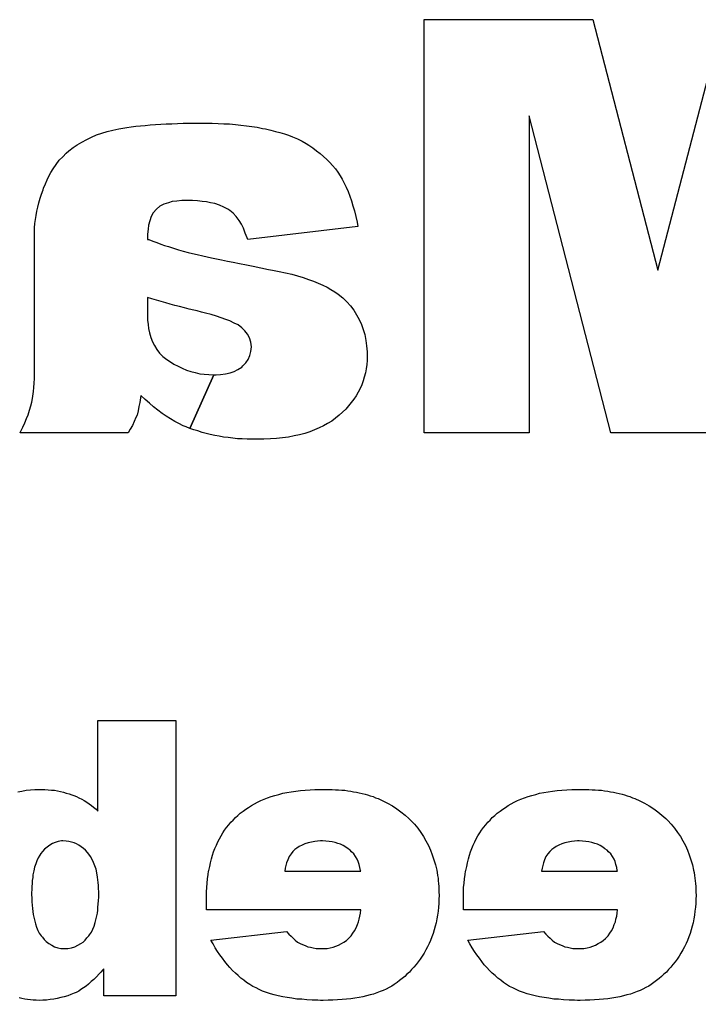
# Model space of a CAD drawing. Extents: x 54 to 195, y -146 to -31.
# Drawn here: x 168.561 to 171.03, y -110.886 to -107.324 of the extents above; entities that cross this region are included whole.
import ezdxf

# ---------------------------------------------------------------- set-up
doc = ezdxf.new("R2010")
doc.units = 0
doc.layers.add('BLACK', color=7, linetype='CONTINUOUS')

msp = doc.modelspace()

# ---------------------------------------------------------------- linework, layer by layer
at = {"layer": 'BLACK', "linetype": 'CONTINUOUS'}
for p, q in [((170.031, -108.825), (170.031, -107.324)), ((170.031, -107.324), (170.643, -107.324)), ((170.643, -107.324), (170.879, -108.234)), ((170.879, -108.234), (171.116, -107.324)), ((170.708, -108.825), (170.412, -107.673)), ((170.412, -107.673), (170.412, -108.825)), ((168.951, -107.716), (168.967, -107.714)), ((168.967, -107.714), (168.983, -107.711)), ((168.983, -107.711), (169, -107.71)), ((169, -107.71), (169.018, -107.708)), ((169.018, -107.708), (169.036, -107.706)), ((169.036, -107.706), (169.055, -107.705)), ((169.055, -107.705), (169.074, -107.704)), ((169.074, -107.704), (169.094, -107.703)), ((169.094, -107.703), (169.114, -107.702)), ((169.114, -107.702), (169.135, -107.701)), ((169.135, -107.701), (169.156, -107.7)), ((169.156, -107.7), (169.179, -107.7)), ((169.179, -107.7), (169.201, -107.7)), ((169.201, -107.7), (169.225, -107.7)), ((169.225, -107.7), (169.239, -107.7)), ((169.239, -107.7), (169.261, -107.7)), ((169.261, -107.7), (169.282, -107.701)), ((169.282, -107.701), (169.303, -107.702)), ((169.303, -107.702), (169.324, -107.703)), ((169.324, -107.703), (169.345, -107.705)), ((169.345, -107.705), (169.365, -107.707)), ((169.365, -107.707), (169.385, -107.71)), ((169.385, -107.71), (169.405, -107.712)), ((169.405, -107.712), (169.424, -107.715)), ((168.823, -107.751), (168.841, -107.743)), ((168.841, -107.743), (168.86, -107.736)), ((168.86, -107.736), (168.88, -107.73)), ((168.88, -107.73), (168.9, -107.725)), ((168.9, -107.725), (168.922, -107.721)), ((168.922, -107.721), (168.936, -107.718)), ((168.936, -107.718), (168.951, -107.716)), ((169.424, -107.715), (169.443, -107.719)), ((169.443, -107.719), (169.455, -107.721)), ((169.455, -107.721), (169.474, -107.725)), ((169.474, -107.725), (169.491, -107.73)), ((169.491, -107.73), (169.507, -107.734)), ((169.507, -107.734), (169.523, -107.739)), ((169.523, -107.739), (169.538, -107.744)), ((169.538, -107.744), (169.552, -107.75)), ((169.552, -107.75), (169.57, -107.757)), ((168.756, -107.789), (168.771, -107.779)), ((168.771, -107.779), (168.788, -107.769)), ((168.788, -107.769), (168.805, -107.759)), ((168.805, -107.759), (168.823, -107.751)), ((169.57, -107.757), (169.587, -107.766)), ((169.587, -107.766), (169.602, -107.774)), ((169.602, -107.774), (169.612, -107.78)), ((169.612, -107.78), (169.626, -107.79)), ((168.718, -107.822), (168.731, -107.809)), ((168.731, -107.809), (168.74, -107.801)), ((168.74, -107.801), (168.756, -107.789)), ((169.626, -107.79), (169.64, -107.8)), ((169.64, -107.8), (169.653, -107.81)), ((169.653, -107.81), (169.665, -107.821)), ((169.665, -107.821), (169.677, -107.832)), ((168.683, -107.866), (168.694, -107.85)), ((168.694, -107.85), (168.705, -107.835)), ((168.705, -107.835), (168.718, -107.822)), ((169.677, -107.832), (169.688, -107.843)), ((169.688, -107.843), (169.698, -107.854)), ((169.698, -107.854), (169.708, -107.866)), ((168.661, -107.906), (168.668, -107.892)), ((168.668, -107.892), (168.675, -107.879)), ((168.675, -107.879), (168.683, -107.866)), ((169.708, -107.866), (169.717, -107.878)), ((169.717, -107.878), (169.725, -107.891)), ((169.725, -107.891), (169.733, -107.904)), ((168.648, -107.936), (168.655, -107.921)), ((168.655, -107.921), (168.661, -107.906)), ((169.733, -107.904), (169.74, -107.918)), ((169.74, -107.918), (169.747, -107.932)), ((168.636, -107.973), (168.641, -107.958)), ((168.641, -107.958), (168.647, -107.942)), ((168.647, -107.942), (168.648, -107.936)), ((169.747, -107.932), (169.754, -107.948)), ((169.754, -107.948), (169.761, -107.965)), ((168.628, -108.005), (168.631, -107.989)), ((168.631, -107.989), (168.636, -107.973)), ((169.085, -107.994), (169.071, -108.002)), ((169.102, -107.989), (169.085, -107.994)), ((169.116, -107.985), (169.102, -107.989)), ((169.133, -107.983), (169.116, -107.985)), ((169.151, -107.981), (169.133, -107.983)), ((169.17, -107.981), (169.151, -107.981)), ((169.189, -107.981), (169.17, -107.981)), ((169.207, -107.982), (169.189, -107.981)), ((169.224, -107.984), (169.207, -107.982)), ((169.24, -107.986), (169.224, -107.984)), ((169.255, -107.989), (169.24, -107.986)), ((169.27, -107.992), (169.255, -107.989)), ((169.287, -107.998), (169.27, -107.992)), ((169.303, -108.005), (169.287, -107.998)), ((169.761, -107.965), (169.767, -107.982)), ((169.767, -107.982), (169.772, -108)), ((168.619, -108.05), (168.621, -108.035)), ((168.621, -108.035), (168.624, -108.02)), ((168.624, -108.02), (168.628, -108.005)), ((169.047, -108.026), (169.039, -108.039)), ((169.058, -108.012), (169.047, -108.026)), ((169.071, -108.002), (169.058, -108.012)), ((169.318, -108.012), (169.303, -108.005)), ((169.325, -108.017), (169.318, -108.012)), ((169.337, -108.027), (169.325, -108.017)), ((169.348, -108.039), (169.337, -108.027)), ((169.772, -108), (169.778, -108.019)), ((169.778, -108.019), (169.783, -108.039)), ((168.616, -108.08), (168.617, -108.065)), ((168.617, -108.065), (168.619, -108.05)), ((169.03, -108.07), (169.028, -108.085)), ((169.034, -108.055), (169.03, -108.07)), ((169.039, -108.039), (169.034, -108.055)), ((169.359, -108.054), (169.348, -108.039)), ((169.367, -108.067), (169.359, -108.054)), ((169.374, -108.082), (169.367, -108.067)), ((169.783, -108.039), (169.787, -108.06)), ((169.787, -108.06), (169.79, -108.075)), ((168.615, -108.095), (168.616, -108.08)), ((168.615, -108.105), (168.615, -108.095)), ((168.615, -108.333), (168.615, -108.105)), ((169.028, -108.085), (169.026, -108.103)), ((169.026, -108.103), (169.026, -108.122)), ((169.381, -108.099), (169.374, -108.082)), ((169.388, -108.117), (169.381, -108.099)), ((169.79, -108.075), (169.39, -108.122)), ((169.026, -108.122), (169.031, -108.123)), ((169.031, -108.123), (169.045, -108.129)), ((169.045, -108.129), (169.06, -108.134)), ((169.06, -108.134), (169.074, -108.139)), ((169.074, -108.139), (169.088, -108.144)), ((169.39, -108.122), (169.388, -108.117)), ((169.088, -108.144), (169.102, -108.148)), ((169.102, -108.148), (169.12, -108.154)), ((169.12, -108.154), (169.139, -108.16)), ((169.139, -108.16), (169.156, -108.165)), ((169.156, -108.165), (169.174, -108.17)), ((169.174, -108.17), (169.189, -108.173)), ((169.189, -108.173), (169.206, -108.177)), ((169.206, -108.177), (169.227, -108.182)), ((169.227, -108.182), (169.242, -108.185)), ((169.242, -108.185), (169.258, -108.189)), ((169.258, -108.189), (169.276, -108.193)), ((169.276, -108.193), (169.295, -108.197)), ((169.295, -108.197), (169.316, -108.201)), ((169.316, -108.201), (169.337, -108.205)), ((169.337, -108.205), (169.36, -108.21)), ((169.36, -108.21), (169.385, -108.215)), ((169.385, -108.215), (169.41, -108.22)), ((169.41, -108.22), (169.437, -108.225)), ((169.437, -108.225), (169.465, -108.231)), ((169.465, -108.231), (169.48, -108.234)), ((169.48, -108.234), (169.504, -108.239)), ((169.504, -108.239), (169.527, -108.244)), ((169.527, -108.244), (169.55, -108.249)), ((169.55, -108.249), (169.571, -108.255)), ((169.571, -108.255), (169.591, -108.261)), ((169.591, -108.261), (169.61, -108.268)), ((169.61, -108.268), (169.629, -108.274)), ((169.629, -108.274), (169.646, -108.281)), ((169.646, -108.281), (169.662, -108.289)), ((169.662, -108.289), (169.678, -108.296)), ((169.678, -108.296), (169.692, -108.304)), ((169.692, -108.304), (169.706, -108.313)), ((169.706, -108.313), (169.718, -108.321)), ((168.615, -108.591), (168.615, -108.333)), ((169.042, -108.338), (169.026, -108.333)), ((169.026, -108.333), (169.026, -108.393)), ((169.058, -108.343), (169.042, -108.338)), ((169.075, -108.348), (169.058, -108.343)), ((169.092, -108.353), (169.075, -108.348)), ((169.108, -108.357), (169.092, -108.353)), ((169.718, -108.321), (169.735, -108.335)), ((169.735, -108.335), (169.75, -108.349)), ((169.75, -108.349), (169.763, -108.364)), ((169.125, -108.362), (169.108, -108.357)), ((169.142, -108.366), (169.125, -108.362)), ((169.16, -108.371), (169.142, -108.366)), ((169.177, -108.375), (169.16, -108.371)), ((169.194, -108.379), (169.177, -108.375)), ((169.206, -108.382), (169.194, -108.379)), ((169.222, -108.386), (169.206, -108.382)), ((169.236, -108.39), (169.222, -108.386)), ((169.257, -108.395), (169.236, -108.39)), ((169.763, -108.364), (169.775, -108.379)), ((169.775, -108.379), (169.785, -108.396)), ((169.026, -108.393), (169.026, -108.397)), ((169.026, -108.397), (169.026, -108.415)), ((169.026, -108.415), (169.028, -108.431)), ((169.277, -108.401), (169.257, -108.395)), ((169.294, -108.407), (169.277, -108.401)), ((169.31, -108.413), (169.294, -108.407)), ((169.325, -108.418), (169.31, -108.413)), ((169.341, -108.426), (169.325, -108.418)), ((169.355, -108.433), (169.341, -108.426)), ((169.785, -108.396), (169.795, -108.413)), ((169.795, -108.413), (169.803, -108.431)), ((169.028, -108.431), (169.03, -108.446)), ((169.03, -108.446), (169.033, -108.461)), ((169.033, -108.461), (169.038, -108.478)), ((169.368, -108.443), (169.355, -108.433)), ((169.379, -108.454), (169.368, -108.443)), ((169.389, -108.467), (169.379, -108.454)), ((169.803, -108.431), (169.809, -108.449)), ((169.809, -108.449), (169.815, -108.468)), ((169.038, -108.478), (169.044, -108.494)), ((169.044, -108.494), (169.051, -108.508)), ((169.396, -108.48), (169.389, -108.467)), ((169.401, -108.496), (169.396, -108.48)), ((169.403, -108.512), (169.401, -108.496)), ((169.815, -108.468), (169.819, -108.489)), ((169.819, -108.489), (169.821, -108.509)), ((169.051, -108.508), (169.06, -108.522)), ((169.06, -108.522), (169.07, -108.535)), ((169.398, -108.544), (169.401, -108.529)), ((169.401, -108.529), (169.403, -108.512)), ((169.821, -108.509), (169.823, -108.531)), ((169.823, -108.531), (169.823, -108.546)), ((169.07, -108.535), (169.082, -108.547)), ((169.082, -108.547), (169.096, -108.558)), ((169.096, -108.558), (169.109, -108.567)), ((169.109, -108.567), (169.122, -108.575)), ((169.383, -108.57), (169.392, -108.558)), ((169.392, -108.558), (169.398, -108.544)), ((169.823, -108.562), (169.822, -108.577)), ((169.823, -108.546), (169.823, -108.562)), ((168.615, -108.61), (168.615, -108.591)), ((169.122, -108.575), (169.137, -108.583)), ((169.137, -108.583), (169.152, -108.59)), ((169.152, -108.59), (169.167, -108.597)), ((169.167, -108.597), (169.183, -108.602)), ((169.183, -108.602), (169.199, -108.606)), ((169.326, -108.607), (169.341, -108.602)), ((169.341, -108.602), (169.354, -108.595)), ((169.354, -108.595), (169.368, -108.586)), ((169.368, -108.586), (169.372, -108.582)), ((169.372, -108.582), (169.383, -108.57)), ((169.82, -108.592), (169.817, -108.607)), ((169.822, -108.577), (169.82, -108.592)), ((168.614, -108.644), (168.615, -108.628)), ((168.615, -108.628), (168.615, -108.61)), ((169.18, -108.809), (169.267, -108.614)), ((169.267, -108.614), (169.18, -108.809)), ((169.199, -108.606), (169.216, -108.61)), ((169.216, -108.61), (169.232, -108.612)), ((169.232, -108.612), (169.249, -108.613)), ((169.249, -108.613), (169.267, -108.614)), ((169.267, -108.614), (169.275, -108.614)), ((169.275, -108.614), (169.291, -108.613)), ((169.291, -108.613), (169.309, -108.611)), ((169.309, -108.611), (169.326, -108.607)), ((169.809, -108.636), (169.804, -108.65)), ((169.813, -108.622), (169.809, -108.636)), ((169.817, -108.607), (169.813, -108.622)), ((168.61, -108.692), (168.612, -108.675)), ((168.612, -108.675), (168.613, -108.66)), ((168.613, -108.66), (168.614, -108.644)), ((169.798, -108.664), (169.791, -108.677)), ((169.804, -108.65), (169.798, -108.664)), ((168.606, -108.713), (168.607, -108.707)), ((168.607, -108.707), (168.61, -108.692)), ((169.001, -108.698), (168.998, -108.714)), ((169.002, -108.689), (169.001, -108.698)), ((169.017, -108.704), (169.002, -108.689)), ((169.033, -108.717), (169.017, -108.704)), ((169.775, -108.703), (169.766, -108.715)), ((169.784, -108.69), (169.775, -108.703)), ((169.791, -108.677), (169.784, -108.69)), ((168.592, -108.759), (168.597, -108.742)), ((168.597, -108.742), (168.602, -108.727)), ((168.602, -108.727), (168.606, -108.713)), ((168.992, -108.745), (168.988, -108.76)), ((168.995, -108.729), (168.992, -108.745)), ((168.998, -108.714), (168.995, -108.729)), ((169.048, -108.73), (169.033, -108.717)), ((169.064, -108.742), (169.048, -108.73)), ((169.079, -108.754), (169.064, -108.742)), ((169.746, -108.739), (169.734, -108.75)), ((169.756, -108.727), (169.746, -108.739)), ((169.766, -108.715), (169.756, -108.727)), ((168.58, -108.788), (168.586, -108.773)), ((168.586, -108.773), (168.592, -108.759)), ((168.978, -108.783), (168.971, -108.798)), ((168.984, -108.769), (168.978, -108.783)), ((168.988, -108.76), (168.984, -108.769)), ((169.094, -108.764), (169.079, -108.754)), ((169.11, -108.774), (169.094, -108.764)), ((169.125, -108.783), (169.11, -108.774)), ((169.14, -108.791), (169.125, -108.783)), ((169.695, -108.782), (169.68, -108.791)), ((169.709, -108.772), (169.695, -108.782)), ((169.722, -108.761), (169.709, -108.772)), ((169.734, -108.75), (169.722, -108.761)), ((168.565, -108.821), (168.573, -108.804)), ((168.573, -108.804), (168.58, -108.788)), ((168.963, -108.812), (168.956, -108.825)), ((168.971, -108.798), (168.963, -108.812)), ((169.155, -108.799), (169.14, -108.791)), ((169.166, -108.803), (169.155, -108.799)), ((169.18, -108.809), (169.166, -108.803)), ((169.194, -108.814), (169.18, -108.809)), ((169.209, -108.818), (169.194, -108.814)), ((169.224, -108.823), (169.209, -108.818)), ((169.632, -108.814), (169.615, -108.821)), ((169.649, -108.807), (169.632, -108.814)), ((169.665, -108.799), (169.649, -108.807)), ((169.68, -108.791), (169.665, -108.799)), ((168.563, -108.825), (168.565, -108.821)), ((168.956, -108.825), (168.563, -108.825)), ((169.239, -108.827), (169.224, -108.823)), ((169.254, -108.831), (169.239, -108.827)), ((169.27, -108.834), (169.254, -108.831)), ((169.286, -108.837), (169.27, -108.834)), ((169.302, -108.84), (169.286, -108.837)), ((169.319, -108.842), (169.302, -108.84)), ((169.336, -108.844), (169.319, -108.842)), ((169.353, -108.846), (169.336, -108.844)), ((169.37, -108.847), (169.353, -108.846)), ((169.388, -108.848), (169.37, -108.847)), ((169.406, -108.848), (169.388, -108.848)), ((169.424, -108.848), (169.406, -108.848)), ((169.448, -108.848), (169.424, -108.848)), ((169.472, -108.847), (169.448, -108.848)), ((169.494, -108.845), (169.472, -108.847)), ((169.516, -108.843), (169.494, -108.845)), ((169.538, -108.84), (169.516, -108.843)), ((169.558, -108.836), (169.538, -108.84)), ((169.578, -108.832), (169.558, -108.836)), ((169.597, -108.827), (169.578, -108.832)), ((169.615, -108.821), (169.597, -108.827)), ((170.412, -108.825), (170.031, -108.825)), ((171.053, -108.825), (170.708, -108.825)), ((168.846, -110.199), (168.846, -109.87)), ((168.846, -109.87), (169.129, -109.87)), ((169.129, -109.87), (169.129, -110.87)), ((168.555, -110.129), (168.57, -110.126)), ((168.57, -110.126), (168.585, -110.123)), ((168.585, -110.123), (168.601, -110.121)), ((168.601, -110.121), (168.617, -110.12)), ((168.617, -110.12), (168.633, -110.12)), ((168.633, -110.12), (168.642, -110.12)), ((168.642, -110.12), (168.653, -110.12)), ((168.653, -110.12), (168.665, -110.121)), ((168.665, -110.121), (168.677, -110.122)), ((168.677, -110.122), (168.688, -110.123)), ((168.688, -110.123), (168.699, -110.125)), ((168.699, -110.125), (168.71, -110.127)), ((168.71, -110.127), (168.721, -110.13)), ((168.721, -110.13), (168.731, -110.133)), ((168.731, -110.133), (168.741, -110.136)), ((168.741, -110.136), (168.751, -110.139)), ((169.503, -110.138), (169.517, -110.134)), ((169.517, -110.134), (169.532, -110.131)), ((169.532, -110.131), (169.548, -110.129)), ((169.548, -110.129), (169.564, -110.126)), ((169.564, -110.126), (169.581, -110.124)), ((169.581, -110.124), (169.598, -110.123)), ((169.598, -110.123), (169.616, -110.121)), ((169.616, -110.121), (169.634, -110.12)), ((169.634, -110.12), (169.653, -110.12)), ((169.653, -110.12), (169.672, -110.12)), ((169.672, -110.12), (169.684, -110.12)), ((169.684, -110.12), (169.696, -110.12)), ((169.696, -110.12), (169.708, -110.121)), ((169.708, -110.121), (169.719, -110.121)), ((169.719, -110.121), (169.731, -110.122)), ((169.731, -110.122), (169.742, -110.123)), ((169.742, -110.123), (169.753, -110.125)), ((169.753, -110.125), (169.764, -110.126)), ((169.764, -110.126), (169.774, -110.128)), ((169.774, -110.128), (169.785, -110.13)), ((169.785, -110.13), (169.795, -110.132)), ((169.795, -110.132), (169.805, -110.135)), ((169.805, -110.135), (169.816, -110.137)), ((169.816, -110.137), (169.825, -110.14)), ((170.436, -110.138), (170.45, -110.134)), ((170.45, -110.134), (170.465, -110.131)), ((170.465, -110.131), (170.481, -110.129)), ((170.481, -110.129), (170.497, -110.126)), ((170.497, -110.126), (170.514, -110.124)), ((170.514, -110.124), (170.531, -110.123)), ((170.531, -110.123), (170.549, -110.121)), ((170.549, -110.121), (170.567, -110.12)), ((170.567, -110.12), (170.586, -110.12)), ((170.586, -110.12), (170.606, -110.12)), ((170.606, -110.12), (170.617, -110.12)), ((170.617, -110.12), (170.629, -110.12)), ((170.629, -110.12), (170.641, -110.121)), ((170.641, -110.121), (170.652, -110.121)), ((170.652, -110.121), (170.664, -110.122)), ((170.664, -110.122), (170.675, -110.123)), ((170.675, -110.123), (170.686, -110.125)), ((170.686, -110.125), (170.697, -110.126)), ((170.697, -110.126), (170.707, -110.128)), ((170.707, -110.128), (170.718, -110.13)), ((170.718, -110.13), (170.728, -110.132)), ((170.728, -110.132), (170.739, -110.135)), ((170.739, -110.135), (170.749, -110.137)), ((170.749, -110.137), (170.758, -110.14)), ((168.751, -110.139), (168.758, -110.142)), ((168.758, -110.142), (168.768, -110.146)), ((168.768, -110.146), (168.777, -110.15)), ((168.777, -110.15), (168.787, -110.155)), ((168.787, -110.155), (168.796, -110.16)), ((168.796, -110.16), (168.805, -110.166)), ((168.805, -110.166), (168.814, -110.172)), ((168.814, -110.172), (168.822, -110.178)), ((169.403, -110.178), (169.414, -110.172)), ((169.414, -110.172), (169.425, -110.166)), ((169.425, -110.166), (169.437, -110.16)), ((169.437, -110.16), (169.449, -110.155)), ((169.449, -110.155), (169.462, -110.15)), ((169.462, -110.15), (169.475, -110.146)), ((169.475, -110.146), (169.488, -110.142)), ((169.488, -110.142), (169.503, -110.138)), ((169.825, -110.14), (169.835, -110.143)), ((169.835, -110.143), (169.845, -110.146)), ((169.845, -110.146), (169.854, -110.15)), ((169.854, -110.15), (169.863, -110.153)), ((169.863, -110.153), (169.881, -110.161)), ((169.881, -110.161), (169.898, -110.17)), ((169.898, -110.17), (169.915, -110.179)), ((170.336, -110.178), (170.347, -110.172)), ((170.347, -110.172), (170.358, -110.166)), ((170.358, -110.166), (170.37, -110.16)), ((170.37, -110.16), (170.382, -110.155)), ((170.382, -110.155), (170.395, -110.15)), ((170.395, -110.15), (170.408, -110.146)), ((170.408, -110.146), (170.421, -110.142)), ((170.421, -110.142), (170.436, -110.138)), ((170.758, -110.14), (170.768, -110.143)), ((170.768, -110.143), (170.778, -110.146)), ((170.778, -110.146), (170.787, -110.15)), ((170.787, -110.15), (170.796, -110.153)), ((170.796, -110.153), (170.814, -110.161)), ((170.814, -110.161), (170.831, -110.17)), ((170.831, -110.17), (170.848, -110.179)), ((168.822, -110.178), (168.83, -110.184)), ((168.83, -110.184), (168.839, -110.191)), ((168.839, -110.191), (168.846, -110.199)), ((169.354, -110.214), (169.363, -110.206)), ((169.363, -110.206), (169.373, -110.199)), ((169.373, -110.199), (169.383, -110.191)), ((169.383, -110.191), (169.393, -110.185)), ((169.393, -110.185), (169.403, -110.178)), ((169.915, -110.179), (169.931, -110.19)), ((169.931, -110.19), (169.946, -110.201)), ((169.946, -110.201), (169.961, -110.213)), ((170.287, -110.214), (170.296, -110.206)), ((170.296, -110.206), (170.306, -110.199)), ((170.306, -110.199), (170.316, -110.191)), ((170.316, -110.191), (170.326, -110.185)), ((170.326, -110.185), (170.336, -110.178)), ((170.848, -110.179), (170.864, -110.19)), ((170.864, -110.19), (170.879, -110.201)), ((170.879, -110.201), (170.894, -110.213)), ((169.321, -110.249), (169.329, -110.239)), ((169.329, -110.239), (169.337, -110.231)), ((169.337, -110.231), (169.345, -110.222)), ((169.345, -110.222), (169.354, -110.214)), ((169.961, -110.213), (169.975, -110.226)), ((169.975, -110.226), (169.982, -110.233)), ((169.982, -110.233), (169.995, -110.246)), ((170.254, -110.249), (170.262, -110.239)), ((170.262, -110.239), (170.27, -110.231)), ((170.27, -110.231), (170.278, -110.222)), ((170.278, -110.222), (170.287, -110.214)), ((170.894, -110.213), (170.908, -110.226)), ((170.908, -110.226), (170.915, -110.233)), ((170.915, -110.233), (170.928, -110.246)), ((169.293, -110.288), (169.3, -110.278)), ((169.3, -110.278), (169.306, -110.268)), ((169.306, -110.268), (169.313, -110.258)), ((169.313, -110.258), (169.321, -110.249)), ((169.995, -110.246), (170.007, -110.261)), ((170.007, -110.261), (170.018, -110.276)), ((170.018, -110.276), (170.028, -110.291)), ((170.226, -110.288), (170.233, -110.278)), ((170.233, -110.278), (170.239, -110.268)), ((170.239, -110.268), (170.246, -110.258)), ((170.246, -110.258), (170.254, -110.249)), ((170.928, -110.246), (170.94, -110.261)), ((170.94, -110.261), (170.951, -110.276)), ((170.951, -110.276), (170.961, -110.291)), ((168.691, -110.312), (168.681, -110.316)), ((168.702, -110.309), (168.691, -110.312)), ((168.714, -110.307), (168.702, -110.309)), ((168.719, -110.307), (168.714, -110.307)), ((168.73, -110.308), (168.719, -110.307)), ((168.74, -110.309), (168.73, -110.308)), ((168.75, -110.311), (168.74, -110.309)), ((168.759, -110.314), (168.75, -110.311)), ((168.768, -110.318), (168.759, -110.314)), ((169.276, -110.322), (169.281, -110.31)), ((169.281, -110.31), (169.287, -110.299)), ((169.287, -110.299), (169.293, -110.288)), ((169.609, -110.314), (169.597, -110.317)), ((169.621, -110.311), (169.609, -110.314)), ((169.633, -110.309), (169.621, -110.311)), ((169.643, -110.308), (169.633, -110.309)), ((169.654, -110.307), (169.643, -110.308)), ((169.661, -110.307), (169.654, -110.307)), ((169.673, -110.308), (169.661, -110.307)), ((169.685, -110.309), (169.673, -110.308)), ((169.696, -110.31), (169.685, -110.309)), ((169.707, -110.313), (169.696, -110.31)), ((169.717, -110.316), (169.707, -110.313)), ((170.028, -110.291), (170.037, -110.307)), ((170.037, -110.307), (170.046, -110.323)), ((170.209, -110.322), (170.214, -110.31)), ((170.214, -110.31), (170.22, -110.299)), ((170.22, -110.299), (170.226, -110.288)), ((170.542, -110.314), (170.53, -110.317)), ((170.554, -110.311), (170.542, -110.314)), ((170.566, -110.309), (170.554, -110.311)), ((170.576, -110.308), (170.566, -110.309)), ((170.587, -110.307), (170.576, -110.308)), ((170.594, -110.307), (170.587, -110.307)), ((170.606, -110.308), (170.594, -110.307)), ((170.618, -110.309), (170.606, -110.308)), ((170.629, -110.31), (170.618, -110.309)), ((170.64, -110.313), (170.629, -110.31)), ((170.65, -110.316), (170.64, -110.313)), ((170.961, -110.291), (170.97, -110.307)), ((170.97, -110.307), (170.979, -110.323)), ((168.645, -110.345), (168.639, -110.353)), ((168.652, -110.337), (168.645, -110.345)), ((168.661, -110.329), (168.652, -110.337)), ((168.671, -110.322), (168.661, -110.329)), ((168.681, -110.316), (168.671, -110.322)), ((168.777, -110.322), (168.768, -110.318)), ((168.785, -110.328), (168.777, -110.322)), ((168.793, -110.334), (168.785, -110.328)), ((168.801, -110.341), (168.793, -110.334)), ((168.808, -110.349), (168.801, -110.341)), ((168.813, -110.355), (168.808, -110.349)), ((169.262, -110.359), (169.266, -110.346)), ((169.266, -110.346), (169.271, -110.334)), ((169.271, -110.334), (169.276, -110.322)), ((169.554, -110.345), (169.547, -110.354)), ((169.561, -110.338), (169.554, -110.345)), ((169.568, -110.333), (169.561, -110.338)), ((169.577, -110.327), (169.568, -110.333)), ((169.587, -110.322), (169.577, -110.327)), ((169.597, -110.317), (169.587, -110.322)), ((169.727, -110.319), (169.717, -110.316)), ((169.737, -110.324), (169.727, -110.319)), ((169.746, -110.329), (169.737, -110.324)), ((169.754, -110.335), (169.746, -110.329)), ((169.762, -110.341), (169.754, -110.335)), ((169.767, -110.346), (169.762, -110.341)), ((169.775, -110.354), (169.767, -110.346)), ((170.046, -110.323), (170.054, -110.34)), ((170.054, -110.34), (170.06, -110.357)), ((170.195, -110.359), (170.199, -110.346)), ((170.199, -110.346), (170.204, -110.334)), ((170.204, -110.334), (170.209, -110.322)), ((170.487, -110.345), (170.48, -110.354)), ((170.494, -110.338), (170.487, -110.345)), ((170.501, -110.333), (170.494, -110.338)), ((170.51, -110.327), (170.501, -110.333)), ((170.52, -110.322), (170.51, -110.327)), ((170.53, -110.317), (170.52, -110.322)), ((170.66, -110.319), (170.65, -110.316)), ((170.67, -110.324), (170.66, -110.319)), ((170.679, -110.329), (170.67, -110.324)), ((170.687, -110.335), (170.679, -110.329)), ((170.695, -110.341), (170.687, -110.335)), ((170.7, -110.346), (170.695, -110.341)), ((170.708, -110.354), (170.7, -110.346)), ((170.979, -110.323), (170.987, -110.34)), ((170.987, -110.34), (170.993, -110.357)), ((168.624, -110.379), (168.62, -110.39)), ((168.629, -110.368), (168.624, -110.379)), ((168.635, -110.359), (168.629, -110.368)), ((168.639, -110.353), (168.635, -110.359)), ((168.819, -110.364), (168.813, -110.355)), ((168.825, -110.374), (168.819, -110.364)), ((168.83, -110.385), (168.825, -110.374)), ((168.835, -110.397), (168.83, -110.385)), ((169.252, -110.4), (169.255, -110.386)), ((169.255, -110.386), (169.258, -110.372)), ((169.258, -110.372), (169.262, -110.359)), ((169.531, -110.386), (169.528, -110.396)), ((169.535, -110.375), (169.531, -110.386)), ((169.54, -110.364), (169.535, -110.375)), ((169.547, -110.354), (169.54, -110.364)), ((169.781, -110.363), (169.775, -110.354)), ((169.787, -110.373), (169.781, -110.363)), ((169.791, -110.382), (169.787, -110.373)), ((169.794, -110.392), (169.791, -110.382)), ((170.06, -110.357), (170.066, -110.375)), ((170.066, -110.375), (170.072, -110.394)), ((170.185, -110.4), (170.188, -110.386)), ((170.188, -110.386), (170.191, -110.372)), ((170.191, -110.372), (170.195, -110.359)), ((170.464, -110.386), (170.461, -110.396)), ((170.468, -110.375), (170.464, -110.386)), ((170.473, -110.364), (170.468, -110.375)), ((170.48, -110.354), (170.473, -110.364)), ((170.714, -110.363), (170.708, -110.354)), ((170.72, -110.373), (170.714, -110.363)), ((170.724, -110.382), (170.72, -110.373)), ((170.727, -110.392), (170.724, -110.382)), ((170.993, -110.357), (170.999, -110.375)), ((170.999, -110.375), (171.005, -110.394)), ((168.613, -110.416), (168.61, -110.43)), ((168.616, -110.402), (168.613, -110.416)), ((168.62, -110.39), (168.616, -110.402)), ((168.839, -110.41), (168.835, -110.397)), ((168.842, -110.423), (168.839, -110.41)), ((169.246, -110.429), (169.248, -110.417)), ((169.248, -110.417), (169.249, -110.414)), ((169.249, -110.414), (169.252, -110.4)), ((169.526, -110.406), (169.524, -110.417)), ((169.524, -110.417), (169.8, -110.417)), ((169.528, -110.396), (169.526, -110.406)), ((169.797, -110.403), (169.794, -110.392)), ((169.799, -110.414), (169.797, -110.403)), ((169.8, -110.417), (169.799, -110.414)), ((170.072, -110.394), (170.076, -110.413)), ((170.076, -110.413), (170.078, -110.422)), ((170.179, -110.429), (170.181, -110.417)), ((170.181, -110.417), (170.182, -110.414)), ((170.182, -110.414), (170.185, -110.4)), ((170.459, -110.406), (170.457, -110.417)), ((170.457, -110.417), (170.733, -110.417)), ((170.461, -110.396), (170.459, -110.406)), ((170.73, -110.403), (170.727, -110.392)), ((170.732, -110.414), (170.73, -110.403)), ((170.733, -110.417), (170.732, -110.414)), ((171.005, -110.394), (171.009, -110.413)), ((171.009, -110.413), (171.011, -110.422)), ((168.609, -110.44), (168.607, -110.45)), ((168.607, -110.45), (168.607, -110.461)), ((168.61, -110.43), (168.609, -110.44)), ((168.844, -110.438), (168.842, -110.423)), ((168.846, -110.448), (168.844, -110.438)), ((168.847, -110.458), (168.846, -110.448)), ((169.243, -110.46), (169.244, -110.444)), ((169.244, -110.444), (169.246, -110.429)), ((170.078, -110.422), (170.079, -110.432)), ((170.079, -110.432), (170.081, -110.442)), ((170.081, -110.442), (170.082, -110.452)), ((170.082, -110.452), (170.083, -110.462)), ((170.176, -110.46), (170.177, -110.444)), ((170.177, -110.444), (170.179, -110.429)), ((171.011, -110.422), (171.012, -110.432)), ((171.012, -110.432), (171.014, -110.442)), ((171.014, -110.442), (171.015, -110.452)), ((171.015, -110.452), (171.016, -110.462)), ((168.606, -110.483), (168.605, -110.495)), ((168.607, -110.461), (168.606, -110.472)), ((168.606, -110.472), (168.606, -110.483)), ((168.848, -110.469), (168.847, -110.458)), ((168.848, -110.48), (168.848, -110.469)), ((168.849, -110.492), (168.848, -110.48)), ((168.849, -110.498), (168.849, -110.492)), ((169.24, -110.492), (169.241, -110.476)), ((169.24, -110.509), (169.24, -110.492)), ((169.241, -110.476), (169.243, -110.46)), ((170.083, -110.462), (170.084, -110.472)), ((170.084, -110.472), (170.084, -110.483)), ((170.084, -110.483), (170.084, -110.493)), ((170.084, -110.493), (170.085, -110.504)), ((170.173, -110.492), (170.174, -110.476)), ((170.173, -110.509), (170.173, -110.492)), ((170.174, -110.476), (170.176, -110.46)), ((171.016, -110.462), (171.017, -110.472)), ((171.017, -110.472), (171.017, -110.483)), ((171.017, -110.483), (171.017, -110.493)), ((171.017, -110.493), (171.018, -110.504)), ((168.605, -110.495), (168.605, -110.502)), ((168.605, -110.502), (168.606, -110.515)), ((168.606, -110.515), (168.606, -110.528)), ((168.606, -110.528), (168.607, -110.54)), ((168.847, -110.536), (168.848, -110.523)), ((168.848, -110.523), (168.849, -110.511)), ((168.849, -110.511), (168.849, -110.498)), ((169.24, -110.527), (169.24, -110.509)), ((169.24, -110.557), (169.24, -110.527)), ((170.085, -110.504), (170.084, -110.519)), ((170.084, -110.519), (170.084, -110.534)), ((170.173, -110.527), (170.173, -110.509)), ((170.173, -110.557), (170.173, -110.527)), ((171.018, -110.504), (171.017, -110.519)), ((171.017, -110.519), (171.017, -110.534)), ((168.607, -110.54), (168.608, -110.552)), ((168.608, -110.552), (168.609, -110.563)), ((168.609, -110.563), (168.611, -110.574)), ((168.844, -110.569), (168.845, -110.558)), ((168.845, -110.558), (168.846, -110.547)), ((168.846, -110.547), (168.847, -110.536)), ((169.8, -110.557), (169.24, -110.557)), ((169.799, -110.569), (169.8, -110.557)), ((170.081, -110.562), (170.079, -110.576)), ((170.083, -110.548), (170.081, -110.562)), ((170.084, -110.534), (170.083, -110.548)), ((170.733, -110.557), (170.173, -110.557)), ((170.732, -110.569), (170.733, -110.557)), ((171.014, -110.562), (171.012, -110.576)), ((171.016, -110.548), (171.014, -110.562)), ((171.017, -110.534), (171.016, -110.548)), ((168.611, -110.574), (168.613, -110.584)), ((168.613, -110.584), (168.615, -110.594)), ((168.615, -110.594), (168.619, -110.608)), ((168.836, -110.603), (168.84, -110.589)), ((168.84, -110.589), (168.842, -110.579)), ((168.842, -110.579), (168.844, -110.569)), ((169.792, -110.601), (169.794, -110.591)), ((169.794, -110.591), (169.797, -110.58)), ((169.797, -110.58), (169.799, -110.569)), ((170.077, -110.59), (170.074, -110.604)), ((170.079, -110.576), (170.077, -110.59)), ((170.725, -110.601), (170.727, -110.591)), ((170.727, -110.591), (170.73, -110.58)), ((170.73, -110.58), (170.732, -110.569)), ((171.01, -110.59), (171.007, -110.604)), ((171.012, -110.576), (171.01, -110.59)), ((168.619, -110.608), (168.623, -110.62)), ((168.623, -110.62), (168.628, -110.632)), ((168.628, -110.632), (168.633, -110.642)), ((168.822, -110.638), (168.827, -110.627)), ((168.827, -110.627), (168.832, -110.616)), ((168.832, -110.616), (168.836, -110.603)), ((169.772, -110.642), (169.778, -110.633)), ((169.778, -110.633), (169.784, -110.622)), ((169.784, -110.622), (169.788, -110.61)), ((169.788, -110.61), (169.792, -110.601)), ((170.067, -110.63), (170.063, -110.643)), ((170.071, -110.617), (170.067, -110.63)), ((170.074, -110.604), (170.071, -110.617)), ((170.705, -110.642), (170.711, -110.633)), ((170.711, -110.633), (170.717, -110.622)), ((170.717, -110.622), (170.721, -110.61)), ((170.721, -110.61), (170.725, -110.601)), ((171, -110.63), (170.996, -110.643)), ((171.004, -110.617), (171, -110.63)), ((171.007, -110.604), (171.004, -110.617)), ((168.633, -110.642), (168.64, -110.652)), ((168.64, -110.652), (168.644, -110.657)), ((168.644, -110.657), (168.651, -110.665)), ((168.651, -110.665), (168.658, -110.672)), ((168.792, -110.674), (168.799, -110.667)), ((168.799, -110.667), (168.806, -110.659)), ((168.806, -110.659), (168.813, -110.651)), ((168.813, -110.651), (168.815, -110.648)), ((168.815, -110.648), (168.822, -110.638)), ((169.256, -110.667), (169.531, -110.636)), ((169.264, -110.681), (169.256, -110.667)), ((169.531, -110.636), (169.539, -110.645)), ((169.539, -110.645), (169.547, -110.653)), ((169.547, -110.653), (169.555, -110.66)), ((169.555, -110.66), (169.562, -110.667)), ((169.562, -110.667), (169.571, -110.674)), ((169.739, -110.675), (169.748, -110.668)), ((169.748, -110.668), (169.756, -110.661)), ((169.756, -110.661), (169.764, -110.653)), ((169.764, -110.653), (169.766, -110.651)), ((169.766, -110.651), (169.772, -110.642)), ((170.054, -110.668), (170.049, -110.68)), ((170.059, -110.655), (170.054, -110.668)), ((170.063, -110.643), (170.059, -110.655)), ((170.189, -110.667), (170.464, -110.636)), ((170.197, -110.681), (170.189, -110.667)), ((170.464, -110.636), (170.472, -110.645)), ((170.472, -110.645), (170.48, -110.653)), ((170.48, -110.653), (170.488, -110.66)), ((170.488, -110.66), (170.495, -110.667)), ((170.495, -110.667), (170.504, -110.674)), ((170.672, -110.675), (170.681, -110.668)), ((170.681, -110.668), (170.689, -110.661)), ((170.689, -110.661), (170.697, -110.653)), ((170.697, -110.653), (170.699, -110.651)), ((170.699, -110.651), (170.705, -110.642)), ((170.987, -110.668), (170.982, -110.68)), ((170.992, -110.655), (170.987, -110.668)), ((170.996, -110.643), (170.992, -110.655)), ((168.658, -110.672), (168.667, -110.68)), ((168.667, -110.68), (168.678, -110.686)), ((168.678, -110.686), (168.688, -110.692)), ((168.688, -110.692), (168.7, -110.695)), ((168.7, -110.695), (168.711, -110.697)), ((168.711, -110.697), (168.724, -110.698)), ((168.724, -110.698), (168.727, -110.698)), ((168.727, -110.698), (168.737, -110.697)), ((168.737, -110.697), (168.75, -110.695)), ((168.75, -110.695), (168.762, -110.691)), ((168.762, -110.691), (168.773, -110.686)), ((168.773, -110.686), (168.784, -110.68)), ((168.784, -110.68), (168.792, -110.674)), ((169.272, -110.695), (169.264, -110.681)), ((169.28, -110.708), (169.272, -110.695)), ((169.571, -110.674), (169.58, -110.679)), ((169.58, -110.679), (169.589, -110.683)), ((169.589, -110.683), (169.599, -110.687)), ((169.599, -110.687), (169.608, -110.691)), ((169.608, -110.691), (169.618, -110.693)), ((169.618, -110.693), (169.628, -110.695)), ((169.628, -110.695), (169.638, -110.697)), ((169.638, -110.697), (169.648, -110.698)), ((169.648, -110.698), (169.658, -110.698)), ((169.658, -110.698), (169.666, -110.698)), ((169.666, -110.698), (169.678, -110.697)), ((169.678, -110.697), (169.689, -110.695)), ((169.689, -110.695), (169.7, -110.693)), ((169.7, -110.693), (169.71, -110.689)), ((169.71, -110.689), (169.72, -110.685)), ((169.72, -110.685), (169.73, -110.68)), ((169.73, -110.68), (169.739, -110.675)), ((170.037, -110.703), (170.03, -110.714)), ((170.043, -110.691), (170.037, -110.703)), ((170.049, -110.68), (170.043, -110.691)), ((170.205, -110.695), (170.197, -110.681)), ((170.213, -110.708), (170.205, -110.695)), ((170.504, -110.674), (170.513, -110.679)), ((170.513, -110.679), (170.522, -110.683)), ((170.522, -110.683), (170.532, -110.687)), ((170.532, -110.687), (170.541, -110.691)), ((170.541, -110.691), (170.551, -110.693)), ((170.551, -110.693), (170.561, -110.695)), ((170.561, -110.695), (170.571, -110.697)), ((170.571, -110.697), (170.581, -110.698)), ((170.581, -110.698), (170.591, -110.698)), ((170.591, -110.698), (170.599, -110.698)), ((170.599, -110.698), (170.611, -110.697)), ((170.611, -110.697), (170.622, -110.695)), ((170.622, -110.695), (170.633, -110.693)), ((170.633, -110.693), (170.643, -110.689)), ((170.643, -110.689), (170.653, -110.685)), ((170.653, -110.685), (170.663, -110.68)), ((170.663, -110.68), (170.672, -110.675)), ((170.97, -110.703), (170.963, -110.714)), ((170.976, -110.691), (170.97, -110.703)), ((170.982, -110.68), (170.976, -110.691)), ((169.289, -110.721), (169.28, -110.708)), ((169.298, -110.733), (169.289, -110.721)), ((169.307, -110.745), (169.298, -110.733)), ((170.016, -110.736), (170.009, -110.746)), ((170.023, -110.725), (170.016, -110.736)), ((170.03, -110.714), (170.023, -110.725)), ((170.222, -110.721), (170.213, -110.708)), ((170.231, -110.733), (170.222, -110.721)), ((170.24, -110.745), (170.231, -110.733)), ((170.949, -110.736), (170.942, -110.746)), ((170.956, -110.725), (170.949, -110.736)), ((170.963, -110.714), (170.956, -110.725)), ((168.864, -110.775), (168.857, -110.783)), ((168.867, -110.772), (168.864, -110.775)), ((168.867, -110.87), (168.867, -110.772)), ((169.316, -110.757), (169.307, -110.745)), ((169.325, -110.767), (169.316, -110.757)), ((169.335, -110.778), (169.325, -110.767)), ((169.345, -110.787), (169.335, -110.778)), ((169.985, -110.774), (169.977, -110.783)), ((169.993, -110.765), (169.985, -110.774)), ((170.001, -110.756), (169.993, -110.765)), ((170.009, -110.746), (170.001, -110.756)), ((170.249, -110.757), (170.24, -110.745)), ((170.258, -110.767), (170.249, -110.757)), ((170.268, -110.778), (170.258, -110.767)), ((170.278, -110.787), (170.268, -110.778)), ((170.918, -110.774), (170.91, -110.783)), ((170.926, -110.765), (170.918, -110.774)), ((170.934, -110.756), (170.926, -110.765)), ((170.942, -110.746), (170.934, -110.756)), ((168.831, -110.81), (168.821, -110.818)), ((168.841, -110.8), (168.831, -110.81)), ((168.85, -110.79), (168.841, -110.8)), ((168.857, -110.783), (168.85, -110.79)), ((169.355, -110.796), (169.345, -110.787)), ((169.365, -110.805), (169.355, -110.796)), ((169.376, -110.813), (169.365, -110.805)), ((169.386, -110.821), (169.376, -110.813)), ((169.951, -110.807), (169.941, -110.814)), ((169.96, -110.799), (169.951, -110.807)), ((169.968, -110.791), (169.96, -110.799)), ((169.977, -110.783), (169.968, -110.791)), ((170.288, -110.796), (170.278, -110.787)), ((170.298, -110.805), (170.288, -110.796)), ((170.309, -110.813), (170.298, -110.805)), ((170.319, -110.821), (170.309, -110.813)), ((170.884, -110.807), (170.874, -110.814)), ((170.893, -110.799), (170.884, -110.807)), ((170.901, -110.791), (170.893, -110.799)), ((170.91, -110.783), (170.901, -110.791)), ((168.784, -110.847), (168.776, -110.852)), ((168.793, -110.841), (168.784, -110.847)), ((168.803, -110.834), (168.793, -110.841)), ((168.812, -110.827), (168.803, -110.834)), ((168.821, -110.818), (168.812, -110.827)), ((169.397, -110.828), (169.386, -110.821)), ((169.408, -110.835), (169.397, -110.828)), ((169.42, -110.841), (169.408, -110.835)), ((169.432, -110.847), (169.42, -110.841)), ((169.444, -110.852), (169.432, -110.847)), ((169.892, -110.845), (169.882, -110.85)), ((169.903, -110.839), (169.892, -110.845)), ((169.913, -110.834), (169.903, -110.839)), ((169.922, -110.828), (169.913, -110.834)), ((169.932, -110.821), (169.922, -110.828)), ((169.941, -110.814), (169.932, -110.821)), ((170.33, -110.828), (170.319, -110.821)), ((170.341, -110.835), (170.33, -110.828)), ((170.353, -110.841), (170.341, -110.835)), ((170.365, -110.847), (170.353, -110.841)), ((170.377, -110.852), (170.365, -110.847)), ((170.825, -110.845), (170.815, -110.85)), ((170.836, -110.839), (170.825, -110.845)), ((170.846, -110.834), (170.836, -110.839)), ((170.855, -110.828), (170.846, -110.834)), ((170.865, -110.821), (170.855, -110.828)), ((170.874, -110.814), (170.865, -110.821)), ((168.57, -110.879), (168.56, -110.877)), ((168.58, -110.881), (168.57, -110.879)), ((168.59, -110.883), (168.58, -110.881)), ((168.601, -110.884), (168.59, -110.883)), ((168.611, -110.885), (168.601, -110.884)), ((168.622, -110.885), (168.611, -110.885)), ((168.632, -110.886), (168.622, -110.885)), ((168.646, -110.885), (168.632, -110.886)), ((168.659, -110.885), (168.646, -110.885)), ((168.673, -110.883), (168.659, -110.885)), ((168.686, -110.882), (168.673, -110.883)), ((168.698, -110.879), (168.686, -110.882)), ((168.711, -110.876), (168.698, -110.879)), ((168.723, -110.873), (168.711, -110.876)), ((168.736, -110.869), (168.723, -110.873)), ((168.747, -110.865), (168.736, -110.869)), ((168.759, -110.86), (168.747, -110.865)), ((168.767, -110.857), (168.759, -110.86)), ((168.776, -110.852), (168.767, -110.857)), ((169.129, -110.87), (168.867, -110.87)), ((169.458, -110.857), (169.444, -110.852)), ((169.472, -110.862), (169.458, -110.857)), ((169.486, -110.866), (169.472, -110.862)), ((169.501, -110.87), (169.486, -110.866)), ((169.517, -110.873), (169.501, -110.87)), ((169.533, -110.876), (169.517, -110.873)), ((169.55, -110.878), (169.533, -110.876)), ((169.568, -110.881), (169.55, -110.878)), ((169.586, -110.882), (169.568, -110.881)), ((169.604, -110.884), (169.586, -110.882)), ((169.624, -110.885), (169.604, -110.884)), ((169.634, -110.885), (169.624, -110.885)), ((169.644, -110.885), (169.634, -110.885)), ((169.654, -110.886), (169.644, -110.885)), ((169.682, -110.885), (169.664, -110.886)), ((169.699, -110.885), (169.682, -110.885)), ((169.716, -110.884), (169.699, -110.885)), ((169.733, -110.883), (169.716, -110.884)), ((169.749, -110.882), (169.733, -110.883)), ((169.764, -110.88), (169.749, -110.882)), ((169.779, -110.878), (169.764, -110.88)), ((169.794, -110.875), (169.779, -110.878)), ((169.808, -110.873), (169.794, -110.875)), ((169.821, -110.87), (169.808, -110.873)), ((169.834, -110.866), (169.821, -110.87)), ((169.847, -110.863), (169.834, -110.866)), ((169.859, -110.859), (169.847, -110.863)), ((169.871, -110.854), (169.859, -110.859)), ((169.882, -110.85), (169.871, -110.854)), ((170.391, -110.857), (170.377, -110.852)), ((170.405, -110.862), (170.391, -110.857)), ((170.419, -110.866), (170.405, -110.862)), ((170.434, -110.87), (170.419, -110.866)), ((170.45, -110.873), (170.434, -110.87)), ((170.466, -110.876), (170.45, -110.873)), ((170.483, -110.878), (170.466, -110.876)), ((170.501, -110.881), (170.483, -110.878)), ((170.519, -110.882), (170.501, -110.881)), ((170.537, -110.884), (170.519, -110.882)), ((170.557, -110.885), (170.537, -110.884)), ((170.567, -110.885), (170.557, -110.885)), ((170.577, -110.885), (170.567, -110.885)), ((170.587, -110.886), (170.577, -110.885)), ((170.615, -110.885), (170.597, -110.886)), ((170.632, -110.885), (170.615, -110.885)), ((170.649, -110.884), (170.632, -110.885)), ((170.666, -110.883), (170.649, -110.884)), ((170.682, -110.882), (170.666, -110.883)), ((170.697, -110.88), (170.682, -110.882)), ((170.712, -110.878), (170.697, -110.88)), ((170.727, -110.875), (170.712, -110.878)), ((170.741, -110.873), (170.727, -110.875)), ((170.754, -110.87), (170.741, -110.873)), ((170.767, -110.866), (170.754, -110.87)), ((170.78, -110.863), (170.767, -110.866)), ((170.792, -110.859), (170.78, -110.863)), ((170.804, -110.854), (170.792, -110.859)), ((170.815, -110.85), (170.804, -110.854)), ((169.664, -110.886), (169.654, -110.886)), ((170.597, -110.886), (170.587, -110.886))]:
    msp.add_line(p, q, dxfattribs=at)

doc.saveas('drawing.dxf')
